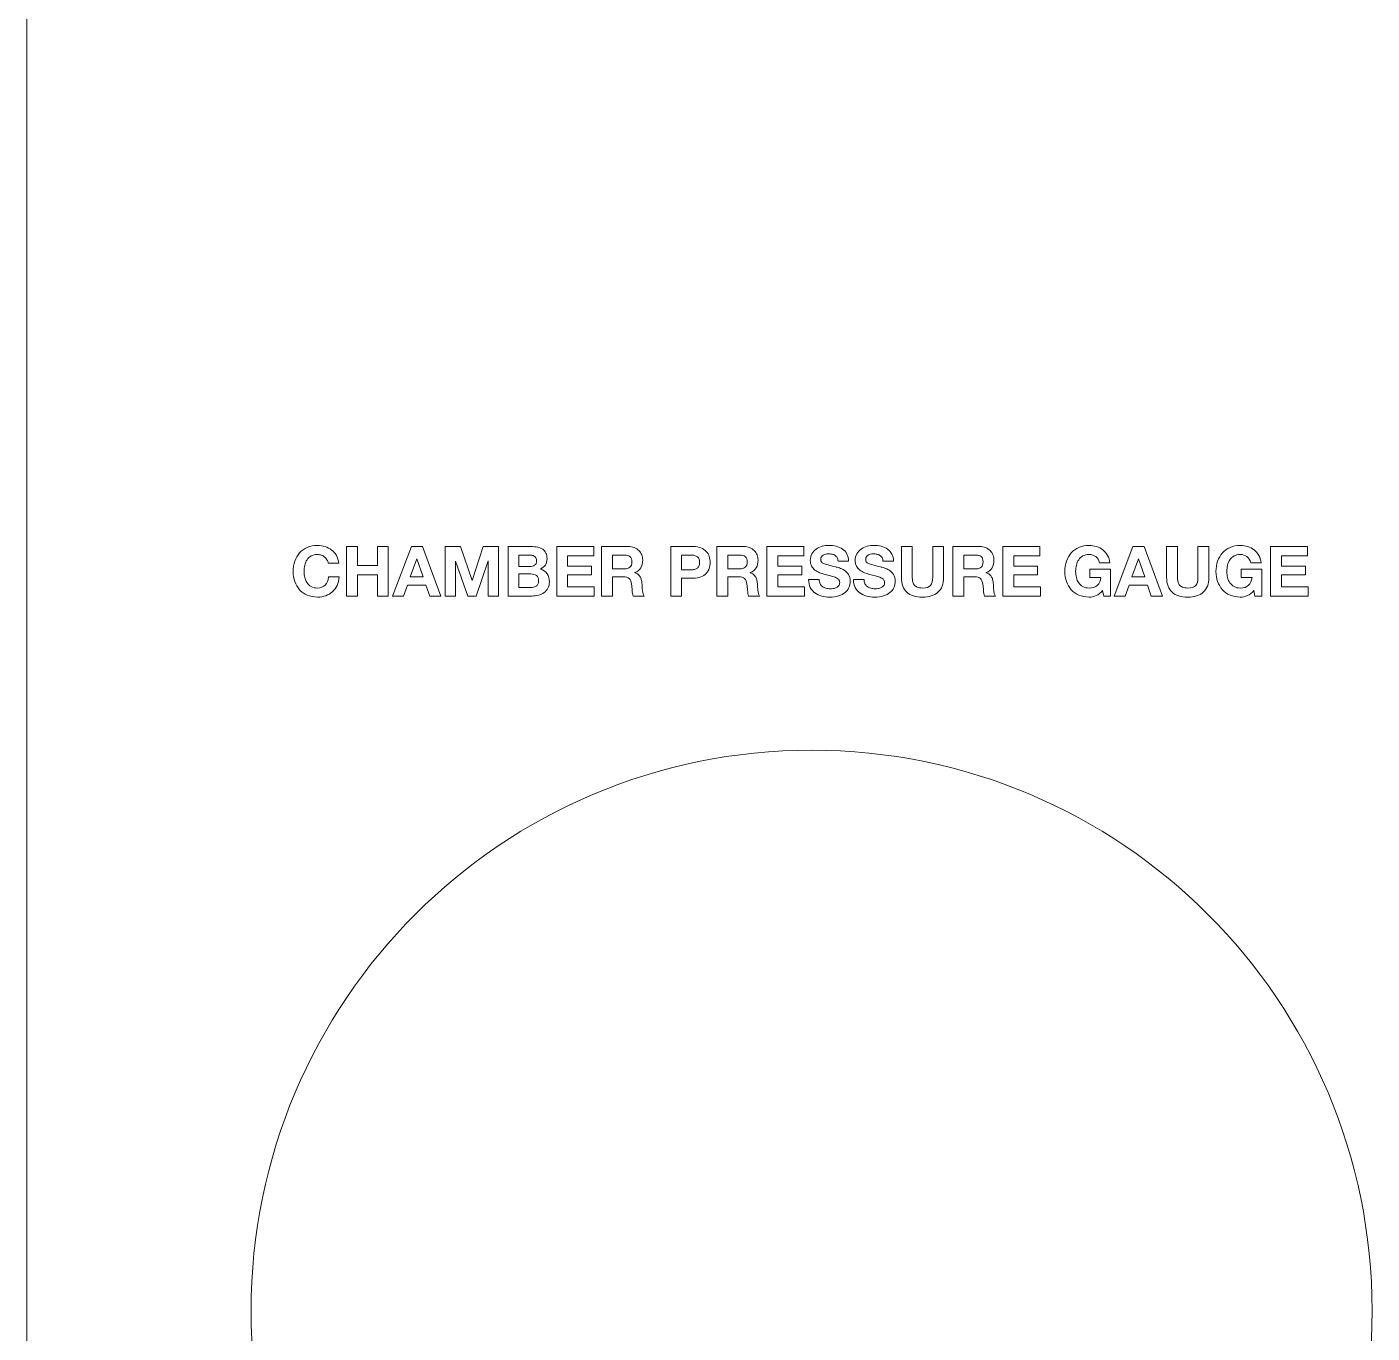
# Model space of a CAD drawing. Header units: millimetres. Extents: x -96603 to 124772, y -7961 to 11116.
# Drawn here: x 6969.9 to 7065.9, y 4903.1 to 4996.3 of the extents above; entities that cross this region are included whole.
import ezdxf

# ---------------------------------------------------------------- set-up
doc = ezdxf.new("R2010")
doc.units = ezdxf.units.MM
doc.layers.get('0').update_dxf_attribs({"lineweight": 15})
doc.layers.add('圖層 2', color=7, linetype='Continuous')

msp = doc.modelspace()

# ---------------------------------------------------------------- linework, layer by layer
msp.add_line((6969.931, 5182.649), (6969.931, 4432.649))
msp.add_circle((7025.931, 4904.649), 40)
at = {"layer": '圖層 2', "lineweight": 0}
for p, q in [((6992.743, 4959.176), (6993.519, 4959.176)), ((6992.743, 4955.649), (6992.743, 4959.176)), ((6993.519, 4959.176), (6993.519, 4957.822)), ((6994.946, 4959.176), (6995.722, 4959.176)), ((6994.946, 4957.822), (6994.946, 4959.176)), ((6995.722, 4959.176), (6995.722, 4955.649)), ((6996.033, 4955.649), (6997.366, 4959.176)), ((6997.366, 4959.176), (6998.162, 4959.176)), ((6998.162, 4959.176), (6999.48, 4955.649)), ((6999.786, 4959.176), (7000.878, 4959.176)), ((6999.786, 4955.649), (6999.786, 4959.176)), ((7000.878, 4959.176), (7001.703, 4956.751)), ((7001.712, 4956.751), (7002.493, 4959.176)), ((7002.493, 4959.176), (7003.584, 4959.176)), ((7003.584, 4959.176), (7003.584, 4955.649)), ((7007.743, 4959.176), (7010.38, 4959.176)), ((7007.743, 4955.649), (7007.743, 4959.176)), ((7008.518, 4958.524), (7008.518, 4957.768)), ((7010.38, 4958.524), (7008.518, 4958.524)), ((7010.38, 4959.176), (7010.38, 4958.524)), ((7022.742, 4959.176), (7025.379, 4959.176)), ((7022.742, 4955.649), (7022.742, 4959.176)), ((7023.517, 4958.524), (7023.517, 4957.768)), ((7025.379, 4958.524), (7023.517, 4958.524)), ((7025.379, 4959.176), (7025.379, 4958.524)), ((7039.578, 4959.176), (7042.216, 4959.176)), ((7039.578, 4955.649), (7039.578, 4959.176)), ((7040.354, 4958.524), (7040.354, 4957.768)), ((7042.216, 4958.524), (7040.354, 4958.524)), ((7042.216, 4959.176), (7042.216, 4958.524)), ((7047.53, 4955.649), (7048.864, 4959.176)), ((7048.864, 4959.176), (7049.659, 4959.176)), ((7049.659, 4959.176), (7050.977, 4955.649)), ((7058.692, 4959.176), (7061.329, 4959.176)), ((7058.692, 4955.649), (7058.692, 4959.176)), ((7061.329, 4958.524), (7059.467, 4958.524)), ((7059.467, 4958.524), (7059.467, 4957.768)), ((7061.329, 4959.176), (7061.329, 4958.524)), ((6993.519, 4957.822), (6994.946, 4957.822)), ((6997.752, 4958.306), (6997.292, 4957.012)), ((6997.761, 4958.306), (6997.752, 4958.306)), ((6998.206, 4957.012), (6997.761, 4958.306)), ((7000.512, 4958.124), (7000.512, 4955.649)), ((7000.522, 4958.124), (7000.512, 4958.124)), ((7001.386, 4955.649), (7000.522, 4958.124)), ((7002.848, 4958.148), (7001.984, 4955.649)), ((7002.858, 4958.148), (7002.848, 4958.148)), ((7002.858, 4955.649), (7002.858, 4958.148)), ((7008.518, 4957.768), (7010.227, 4957.768)), ((7010.227, 4957.768), (7010.227, 4957.165)), ((7023.517, 4957.768), (7025.226, 4957.768)), ((7025.226, 4957.768), (7025.226, 4957.165)), ((7040.354, 4957.768), (7042.063, 4957.768)), ((7042.063, 4957.768), (7042.063, 4957.165)), ((7049.249, 4958.306), (7048.789, 4957.012)), ((7049.259, 4958.306), (7049.249, 4958.306)), ((7049.703, 4957.012), (7049.259, 4958.306)), ((7059.467, 4957.768), (7061.176, 4957.768)), ((7061.176, 4957.768), (7061.176, 4957.165)), ((6993.519, 4957.17), (6993.519, 4955.649)), ((6994.946, 4957.17), (6993.519, 4957.17)), ((6994.946, 4955.649), (6994.946, 4957.17)), ((6997.292, 4957.012), (6998.206, 4957.012)), ((7001.703, 4956.751), (7001.712, 4956.751)), ((7008.518, 4957.165), (7008.518, 4956.301)), ((7010.227, 4957.165), (7008.518, 4957.165)), ((7023.517, 4957.165), (7023.517, 4956.301)), ((7025.226, 4957.165), (7023.517, 4957.165)), ((7040.354, 4957.165), (7040.354, 4956.301)), ((7042.063, 4957.165), (7040.354, 4957.165)), ((7048.789, 4957.012), (7049.703, 4957.012)), ((7061.176, 4957.165), (7059.467, 4957.165)), ((7059.467, 4957.165), (7059.467, 4956.301)), ((6993.519, 4955.649), (6992.743, 4955.649)), ((6995.722, 4955.649), (6994.946, 4955.649)), ((6996.813, 4955.649), (6996.033, 4955.649)), ((6997.09, 4956.434), (6996.813, 4955.649)), ((6998.408, 4956.434), (6997.09, 4956.434)), ((6998.675, 4955.649), (6998.408, 4956.434)), ((6999.48, 4955.649), (6998.675, 4955.649)), ((7000.512, 4955.649), (6999.786, 4955.649)), ((7001.984, 4955.649), (7001.386, 4955.649)), ((7003.584, 4955.649), (7002.858, 4955.649)), ((7010.42, 4955.649), (7007.743, 4955.649)), ((7008.518, 4956.301), (7010.42, 4956.301)), ((7010.42, 4956.301), (7010.42, 4955.649)), ((7025.419, 4955.649), (7022.742, 4955.649)), ((7023.517, 4956.301), (7025.419, 4956.301)), ((7025.419, 4956.301), (7025.419, 4955.649)), ((7042.255, 4955.649), (7039.578, 4955.649)), ((7040.354, 4956.301), (7042.255, 4956.301)), ((7042.255, 4956.301), (7042.255, 4955.649)), ((7048.31, 4955.649), (7047.53, 4955.649)), ((7048.587, 4956.434), (7048.31, 4955.649)), ((7049.906, 4956.434), (7048.587, 4956.434)), ((7050.172, 4955.649), (7049.906, 4956.434)), ((7050.977, 4955.649), (7050.172, 4955.649)), ((7061.369, 4955.649), (7058.692, 4955.649)), ((7059.467, 4956.301), (7061.369, 4956.301)), ((7061.369, 4956.301), (7061.369, 4955.649))]:
    msp.add_line(p, q, dxfattribs=at)
for points in [[(6989.049, 4958.131), (6989.128, 4958.356), (6989.242, 4958.553), (6989.39, 4958.721)], [(6989.39, 4958.721), (6989.538, 4958.889), (6989.72, 4959.021), (6989.936, 4959.116)], [(6990.22, 4958.506), (6990.098, 4958.439), (6989.999, 4958.348), (6989.923, 4958.235)], [(6991.173, 4958.43), (6991.104, 4958.486), (6991.026, 4958.529), (6990.938, 4958.561)], [(6991.346, 4958.235), (6991.3, 4958.309), (6991.242, 4958.374), (6991.173, 4958.43)], [(6991.215, 4959.176), (6991.388, 4959.12), (6991.542, 4959.038), (6991.679, 4958.931)], [(6991.679, 4958.931), (6991.816, 4958.824), (6991.928, 4958.691), (6992.018, 4958.533)], [(6992.018, 4958.533), (6992.106, 4958.375), (6992.162, 4958.194), (6992.185, 4957.99)], [(7004.266, 4959.176), (7004.266, 4959.176), (7005.925, 4959.176), (7005.925, 4959.176)], [(7004.266, 4955.649), (7004.266, 4955.649), (7004.266, 4959.176), (7004.266, 4959.176)], [(7005.041, 4958.573), (7005.041, 4958.573), (7005.041, 4957.748), (7005.041, 4957.748)], [(7005.767, 4958.573), (7005.767, 4958.573), (7005.041, 4958.573), (7005.041, 4958.573)], [(7005.967, 4958.556), (7005.903, 4958.567), (7005.836, 4958.573), (7005.767, 4958.573)], [(7005.925, 4959.176), (7006.093, 4959.176), (7006.246, 4959.161), (7006.385, 4959.131)], [(7006.138, 4958.494), (7006.088, 4958.524), (7006.032, 4958.544), (7005.967, 4958.556)], [(7006.385, 4959.131), (7006.523, 4959.101), (7006.641, 4959.053), (7006.74, 4958.985)], [(7006.74, 4958.985), (7006.839, 4958.918), (7006.916, 4958.828), (7006.97, 4958.716)], [(7010.943, 4959.176), (7010.943, 4959.176), (7012.845, 4959.176), (7012.845, 4959.176)], [(7010.943, 4955.649), (7010.943, 4955.649), (7010.943, 4959.176), (7010.943, 4959.176)], [(7011.718, 4958.573), (7011.718, 4958.573), (7011.718, 4957.58), (7011.718, 4957.58)], [(7012.568, 4958.573), (7012.568, 4958.573), (7011.718, 4958.573), (7011.718, 4958.573)], [(7012.845, 4959.176), (7013.003, 4959.176), (7013.145, 4959.15), (7013.272, 4959.099)], [(7013.272, 4959.099), (7013.398, 4959.048), (7013.507, 4958.978), (7013.598, 4958.889)], [(7013.598, 4958.889), (7013.688, 4958.8), (7013.757, 4958.697), (7013.805, 4958.58)], [(7015.882, 4959.176), (7015.882, 4959.176), (7017.472, 4959.176), (7017.472, 4959.176)], [(7015.882, 4955.649), (7015.882, 4955.649), (7015.882, 4959.176), (7015.882, 4959.176)], [(7016.657, 4958.573), (7016.657, 4958.573), (7016.657, 4957.516), (7016.657, 4957.516)], [(7017.26, 4958.573), (7017.26, 4958.573), (7016.657, 4958.573), (7016.657, 4958.573)], [(7017.517, 4958.553), (7017.434, 4958.566), (7017.349, 4958.573), (7017.26, 4958.573)], [(7017.472, 4959.176), (7017.693, 4959.176), (7017.881, 4959.143), (7018.035, 4959.079)], [(7017.734, 4958.477), (7017.671, 4958.514), (7017.599, 4958.54), (7017.517, 4958.553)], [(7017.885, 4958.316), (7017.847, 4958.385), (7017.797, 4958.439), (7017.734, 4958.477)], [(7018.035, 4959.079), (7018.19, 4959.015), (7018.316, 4958.93), (7018.413, 4958.825)], [(7018.413, 4958.825), (7018.51, 4958.719), (7018.581, 4958.599), (7018.626, 4958.464)], [(7019.176, 4959.176), (7019.176, 4959.176), (7021.078, 4959.176), (7021.078, 4959.176)], [(7019.176, 4955.649), (7019.176, 4955.649), (7019.176, 4959.176), (7019.176, 4959.176)], [(7019.952, 4958.573), (7019.952, 4958.573), (7019.952, 4957.58), (7019.952, 4957.58)], [(7020.801, 4958.573), (7020.801, 4958.573), (7019.952, 4958.573), (7019.952, 4958.573)], [(7021.201, 4958.457), (7021.112, 4958.534), (7020.979, 4958.573), (7020.801, 4958.573)], [(7021.078, 4959.176), (7021.236, 4959.176), (7021.378, 4959.15), (7021.505, 4959.099)], [(7021.505, 4959.099), (7021.632, 4959.048), (7021.74, 4958.978), (7021.831, 4958.889)], [(7021.831, 4958.889), (7021.921, 4958.8), (7021.99, 4958.697), (7022.038, 4958.58)], [(7025.955, 4958.664), (7026.032, 4958.798), (7026.133, 4958.909), (7026.258, 4958.998)], [(7026.258, 4958.998), (7026.384, 4959.087), (7026.525, 4959.152), (7026.683, 4959.195)], [(7027.602, 4958.548), (7027.539, 4958.588), (7027.468, 4958.616), (7027.387, 4958.632)], [(7027.752, 4958.385), (7027.715, 4958.454), (7027.664, 4958.509), (7027.602, 4958.548)], [(7027.688, 4959.198), (7027.858, 4959.157), (7028.008, 4959.09), (7028.14, 4958.998)], [(7028.14, 4958.998), (7028.272, 4958.905), (7028.376, 4958.788), (7028.454, 4958.645)], [(7028.454, 4958.645), (7028.531, 4958.501), (7028.57, 4958.328), (7028.57, 4958.124)], [(7029.464, 4958.998), (7029.589, 4959.087), (7029.73, 4959.152), (7029.888, 4959.195)], [(7030.807, 4958.548), (7030.745, 4958.588), (7030.673, 4958.616), (7030.592, 4958.632)], [(7030.958, 4958.385), (7030.92, 4958.454), (7030.87, 4958.509), (7030.807, 4958.548)], [(7030.894, 4959.198), (7031.063, 4959.157), (7031.214, 4959.09), (7031.345, 4958.998)], [(7031.345, 4958.998), (7031.477, 4958.905), (7031.582, 4958.788), (7031.659, 4958.645)], [(7031.659, 4958.645), (7031.736, 4958.501), (7031.775, 4958.328), (7031.775, 4958.124)], [(7032.338, 4959.176), (7032.338, 4959.176), (7033.114, 4959.176), (7033.114, 4959.176)], [(7032.338, 4956.983), (7032.338, 4956.983), (7032.338, 4959.176), (7032.338, 4959.176)], [(7033.114, 4959.176), (7033.114, 4959.176), (7033.114, 4956.983), (7033.114, 4956.983)], [(7034.571, 4959.176), (7034.571, 4959.176), (7035.346, 4959.176), (7035.346, 4959.176)], [(7034.571, 4956.983), (7034.571, 4956.983), (7034.571, 4959.176), (7034.571, 4959.176)], [(7035.346, 4959.176), (7035.346, 4959.176), (7035.346, 4956.983), (7035.346, 4956.983)], [(7036.013, 4959.176), (7036.013, 4959.176), (7037.914, 4959.176), (7037.914, 4959.176)], [(7036.013, 4955.649), (7036.013, 4955.649), (7036.013, 4959.176), (7036.013, 4959.176)], [(7036.788, 4958.573), (7036.788, 4958.573), (7036.788, 4957.58), (7036.788, 4957.58)], [(7037.638, 4958.573), (7037.638, 4958.573), (7036.788, 4958.573), (7036.788, 4958.573)], [(7038.038, 4958.457), (7037.949, 4958.534), (7037.815, 4958.573), (7037.638, 4958.573)], [(7037.914, 4959.176), (7038.072, 4959.176), (7038.215, 4959.15), (7038.341, 4959.099)], [(7038.341, 4959.099), (7038.468, 4959.048), (7038.577, 4958.978), (7038.667, 4958.889)], [(7038.667, 4958.889), (7038.758, 4958.8), (7038.827, 4958.697), (7038.875, 4958.58)], [(7044.117, 4958.131), (7044.196, 4958.356), (7044.31, 4958.553), (7044.458, 4958.721)], [(7044.458, 4958.721), (7044.606, 4958.889), (7044.788, 4959.021), (7045.004, 4959.116)], [(7045.288, 4958.506), (7045.166, 4958.439), (7045.067, 4958.348), (7044.992, 4958.235)], [(7046.478, 4958.015), (7046.432, 4958.212), (7046.343, 4958.361), (7046.211, 4958.459)], [(7046.258, 4959.178), (7046.428, 4959.124), (7046.581, 4959.044), (7046.718, 4958.939)], [(7046.718, 4958.939), (7046.854, 4958.833), (7046.967, 4958.703), (7047.056, 4958.548)], [(7047.056, 4958.548), (7047.145, 4958.393), (7047.199, 4958.216), (7047.219, 4958.015)], [(7051.269, 4959.176), (7051.269, 4959.176), (7052.044, 4959.176), (7052.044, 4959.176)], [(7051.269, 4956.983), (7051.269, 4956.983), (7051.269, 4959.176), (7051.269, 4959.176)], [(7052.044, 4959.176), (7052.044, 4959.176), (7052.044, 4956.983), (7052.044, 4956.983)], [(7053.501, 4959.176), (7053.501, 4959.176), (7054.277, 4959.176), (7054.277, 4959.176)], [(7053.501, 4956.983), (7053.501, 4956.983), (7053.501, 4959.176), (7053.501, 4959.176)], [(7054.277, 4959.176), (7054.277, 4959.176), (7054.277, 4956.983), (7054.277, 4956.983)], [(7054.909, 4958.131), (7054.988, 4958.356), (7055.101, 4958.553), (7055.25, 4958.721)], [(7055.25, 4958.721), (7055.398, 4958.889), (7055.58, 4959.021), (7055.795, 4959.116)], [(7056.079, 4958.506), (7055.957, 4958.439), (7055.859, 4958.348), (7055.783, 4958.235)], [(7057.27, 4958.015), (7057.223, 4958.212), (7057.135, 4958.361), (7057.003, 4958.459)], [(7057.05, 4959.178), (7057.219, 4959.124), (7057.372, 4959.044), (7057.509, 4958.939)], [(7057.509, 4958.939), (7057.646, 4958.833), (7057.758, 4958.703), (7057.847, 4958.548)], [(7057.847, 4958.548), (7057.936, 4958.393), (7057.991, 4958.216), (7058.01, 4958.015)], [(6989.923, 4958.235), (6989.848, 4958.121), (6989.793, 4957.992), (6989.758, 4957.847)], [(6991.435, 4957.99), (6991.422, 4958.079), (6991.392, 4958.161), (6991.346, 4958.235)], [(6992.185, 4957.99), (6992.185, 4957.99), (6991.435, 4957.99), (6991.435, 4957.99)], [(7005.041, 4957.748), (7005.041, 4957.748), (7005.827, 4957.748), (7005.827, 4957.748)], [(7005.827, 4957.748), (7005.965, 4957.748), (7006.078, 4957.781), (7006.167, 4957.847)], [(7006.93, 4957.857), (7006.85, 4957.738), (7006.73, 4957.641), (7006.572, 4957.565)], [(7011.718, 4957.58), (7011.718, 4957.58), (7012.568, 4957.58), (7012.568, 4957.58)], [(7013.746, 4957.664), (7013.659, 4957.513), (7013.516, 4957.398), (7013.319, 4957.318)], [(7016.657, 4957.516), (7016.657, 4957.516), (7017.26, 4957.516), (7017.26, 4957.516)], [(7017.26, 4957.516), (7017.349, 4957.516), (7017.434, 4957.523), (7017.517, 4957.536)], [(7018.626, 4957.627), (7018.581, 4957.491), (7018.51, 4957.369), (7018.413, 4957.264)], [(7019.952, 4957.58), (7019.952, 4957.58), (7020.801, 4957.58), (7020.801, 4957.58)], [(7020.801, 4957.58), (7020.979, 4957.58), (7021.112, 4957.62), (7021.201, 4957.699)], [(7021.979, 4957.664), (7021.892, 4957.513), (7021.749, 4957.398), (7021.552, 4957.318)], [(7026.169, 4957.496), (7026.071, 4957.572), (7025.991, 4957.667), (7025.93, 4957.78)], [(7026.505, 4957.311), (7026.38, 4957.359), (7026.268, 4957.42), (7026.169, 4957.496)], [(7026.629, 4958.089), (7026.655, 4958.046), (7026.707, 4958.007), (7026.784, 4957.97)], [(7026.784, 4957.97), (7026.862, 4957.934), (7026.969, 4957.898), (7027.105, 4957.862)], [(7027.105, 4957.862), (7027.242, 4957.825), (7027.421, 4957.779), (7027.641, 4957.723)], [(7027.641, 4957.723), (7027.707, 4957.71), (7027.798, 4957.686), (7027.915, 4957.652)], [(7027.819, 4958.124), (7027.812, 4958.229), (7027.79, 4958.316), (7027.752, 4958.385)], [(7028.57, 4958.124), (7028.57, 4958.124), (7027.819, 4958.124), (7027.819, 4958.124)], [(7027.915, 4957.652), (7028.032, 4957.617), (7028.148, 4957.562), (7028.264, 4957.486)], [(7028.264, 4957.486), (7028.379, 4957.411), (7028.478, 4957.309), (7028.562, 4957.183)], [(7029.375, 4957.496), (7029.276, 4957.572), (7029.196, 4957.667), (7029.135, 4957.78)], [(7029.711, 4957.311), (7029.585, 4957.359), (7029.474, 4957.42), (7029.375, 4957.496)], [(7029.834, 4958.089), (7029.861, 4958.046), (7029.912, 4958.007), (7029.99, 4957.97)], [(7029.99, 4957.97), (7030.067, 4957.934), (7030.174, 4957.898), (7030.311, 4957.862)], [(7030.311, 4957.862), (7030.447, 4957.825), (7030.626, 4957.779), (7030.847, 4957.723)], [(7030.847, 4957.723), (7030.913, 4957.71), (7031.004, 4957.686), (7031.121, 4957.652)], [(7031.024, 4958.124), (7031.018, 4958.229), (7030.996, 4958.316), (7030.958, 4958.385)], [(7031.775, 4958.124), (7031.775, 4958.124), (7031.024, 4958.124), (7031.024, 4958.124)], [(7031.121, 4957.652), (7031.238, 4957.617), (7031.354, 4957.562), (7031.469, 4957.486)], [(7031.469, 4957.486), (7031.584, 4957.411), (7031.684, 4957.309), (7031.768, 4957.183)], [(7036.788, 4957.58), (7036.788, 4957.58), (7037.638, 4957.58), (7037.638, 4957.58)], [(7037.638, 4957.58), (7037.815, 4957.58), (7037.949, 4957.62), (7038.038, 4957.699)], [(7038.816, 4957.664), (7038.728, 4957.513), (7038.586, 4957.398), (7038.388, 4957.318)], [(7045.792, 4957.555), (7045.792, 4957.555), (7047.273, 4957.555), (7047.273, 4957.555)], [(7045.792, 4956.978), (7045.792, 4956.978), (7045.792, 4957.555), (7045.792, 4957.555)], [(7047.219, 4958.015), (7047.219, 4958.015), (7046.478, 4958.015), (7046.478, 4958.015)], [(7047.273, 4957.555), (7047.273, 4957.555), (7047.273, 4955.649), (7047.273, 4955.649)], [(7056.583, 4957.555), (7056.583, 4957.555), (7058.065, 4957.555), (7058.065, 4957.555)], [(7056.583, 4956.978), (7056.583, 4956.978), (7056.583, 4957.555), (7056.583, 4957.555)], [(7058.01, 4958.015), (7058.01, 4958.015), (7057.27, 4958.015), (7057.27, 4958.015)], [(7058.065, 4957.555), (7058.065, 4957.555), (7058.065, 4955.649), (7058.065, 4955.649)], [(6989.39, 4956.099), (6989.242, 4956.263), (6989.128, 4956.457), (6989.049, 4956.679)], [(6989.758, 4956.965), (6989.793, 4956.825), (6989.848, 4956.699), (6989.923, 4956.588)], [(6991.464, 4957.007), (6991.464, 4957.007), (6992.215, 4957.007), (6992.215, 4957.007)], [(6992.215, 4957.007), (6992.195, 4956.787), (6992.144, 4956.588), (6992.062, 4956.41)], [(7005.041, 4957.22), (7005.041, 4957.22), (7005.041, 4956.252), (7005.041, 4956.252)], [(7005.886, 4957.22), (7005.886, 4957.22), (7005.041, 4957.22), (7005.041, 4957.22)], [(7006.291, 4957.104), (7006.189, 4957.181), (7006.054, 4957.22), (7005.886, 4957.22)], [(7006.271, 4956.348), (7006.324, 4956.383), (7006.366, 4956.429), (7006.397, 4956.489)], [(7011.718, 4957.027), (7011.718, 4957.027), (7011.718, 4955.649), (7011.718, 4955.649)], [(7012.494, 4957.027), (7012.494, 4957.027), (7011.718, 4957.027), (7011.718, 4957.027)], [(7013.126, 4956.049), (7013.116, 4956.204), (7013.101, 4956.352), (7013.082, 4956.494)], [(7013.319, 4957.318), (7013.319, 4957.318), (7013.319, 4957.309), (7013.319, 4957.309)], [(7013.319, 4957.309), (7013.414, 4957.282), (7013.493, 4957.242), (7013.556, 4957.188)], [(7013.556, 4957.188), (7013.618, 4957.133), (7013.669, 4957.069), (7013.709, 4956.995)], [(7013.832, 4956.484), (7013.836, 4956.428), (7013.839, 4956.362), (7013.842, 4956.286)], [(7016.657, 4956.913), (7016.657, 4956.913), (7016.657, 4955.649), (7016.657, 4955.649)], [(7017.472, 4956.913), (7017.472, 4956.913), (7016.657, 4956.913), (7016.657, 4956.913)], [(7018.035, 4957.01), (7017.881, 4956.946), (7017.693, 4956.913), (7017.472, 4956.913)], [(7018.413, 4957.264), (7018.316, 4957.159), (7018.19, 4957.074), (7018.035, 4957.01)], [(7019.952, 4957.027), (7019.952, 4957.027), (7019.952, 4955.649), (7019.952, 4955.649)], [(7020.727, 4957.027), (7020.727, 4957.027), (7019.952, 4957.027), (7019.952, 4957.027)], [(7021.359, 4956.049), (7021.349, 4956.204), (7021.334, 4956.352), (7021.315, 4956.494)], [(7021.552, 4957.318), (7021.552, 4957.318), (7021.552, 4957.309), (7021.552, 4957.309)], [(7021.552, 4957.309), (7021.647, 4957.282), (7021.726, 4957.242), (7021.789, 4957.188)], [(7021.789, 4957.188), (7021.851, 4957.133), (7021.902, 4957.069), (7021.942, 4956.995)], [(7022.065, 4956.484), (7022.069, 4956.428), (7022.072, 4956.362), (7022.075, 4956.286)], [(7025.839, 4956.257), (7025.756, 4956.415), (7025.717, 4956.602), (7025.72, 4956.82)], [(7025.72, 4956.82), (7025.72, 4956.82), (7026.471, 4956.82), (7026.471, 4956.82)], [(7026.471, 4956.82), (7026.471, 4956.701), (7026.492, 4956.601), (7026.535, 4956.518)], [(7026.891, 4957.19), (7026.759, 4957.223), (7026.63, 4957.263), (7026.505, 4957.311)], [(7026.535, 4956.518), (7026.578, 4956.436), (7026.635, 4956.369), (7026.705, 4956.318)], [(7027.271, 4957.091), (7027.146, 4957.121), (7027.019, 4957.154), (7026.891, 4957.19)], [(7027.607, 4956.988), (7027.508, 4957.027), (7027.396, 4957.062), (7027.271, 4957.091)], [(7027.846, 4956.839), (7027.785, 4956.899), (7027.705, 4956.948), (7027.607, 4956.988)], [(7029.044, 4956.257), (7028.962, 4956.415), (7028.922, 4956.602), (7028.925, 4956.82)], [(7028.925, 4956.82), (7028.925, 4956.82), (7029.676, 4956.82), (7029.676, 4956.82)], [(7029.676, 4956.82), (7029.676, 4956.701), (7029.697, 4956.601), (7029.74, 4956.518)], [(7030.096, 4957.19), (7029.964, 4957.223), (7029.836, 4957.263), (7029.711, 4957.311)], [(7029.74, 4956.518), (7029.783, 4956.436), (7029.84, 4956.369), (7029.911, 4956.318)], [(7030.476, 4957.091), (7030.351, 4957.121), (7030.224, 4957.154), (7030.096, 4957.19)], [(7030.812, 4956.988), (7030.713, 4957.027), (7030.601, 4957.062), (7030.476, 4957.091)], [(7031.052, 4956.839), (7030.991, 4956.899), (7030.911, 4956.948), (7030.812, 4956.988)], [(7032.731, 4955.916), (7032.469, 4956.146), (7032.338, 4956.502), (7032.338, 4956.983)], [(7033.114, 4956.983), (7033.114, 4956.887), (7033.122, 4956.793), (7033.138, 4956.701)], [(7034.413, 4956.402), (7034.518, 4956.526), (7034.571, 4956.719), (7034.571, 4956.983)], [(7035.346, 4956.983), (7035.346, 4956.505), (7035.212, 4956.15), (7034.946, 4955.918)], [(7036.788, 4957.027), (7036.788, 4957.027), (7036.788, 4955.649), (7036.788, 4955.649)], [(7037.563, 4957.027), (7037.563, 4957.027), (7036.788, 4957.027), (7036.788, 4957.027)], [(7038.196, 4956.049), (7038.186, 4956.204), (7038.171, 4956.352), (7038.151, 4956.494)], [(7038.388, 4957.318), (7038.388, 4957.318), (7038.388, 4957.309), (7038.388, 4957.309)], [(7038.388, 4957.309), (7038.484, 4957.282), (7038.563, 4957.242), (7038.625, 4957.188)], [(7038.625, 4957.188), (7038.688, 4957.133), (7038.739, 4957.069), (7038.779, 4956.995)], [(7038.779, 4956.995), (7038.818, 4956.921), (7038.847, 4956.839), (7038.865, 4956.751)], [(7038.865, 4956.751), (7038.883, 4956.662), (7038.895, 4956.573), (7038.902, 4956.484)], [(7038.902, 4956.484), (7038.905, 4956.428), (7038.909, 4956.362), (7038.912, 4956.286)], [(7044.458, 4956.099), (7044.31, 4956.263), (7044.196, 4956.457), (7044.117, 4956.679)], [(7044.826, 4956.965), (7044.861, 4956.825), (7044.916, 4956.699), (7044.992, 4956.588)], [(7044.992, 4956.588), (7045.067, 4956.476), (7045.166, 4956.386), (7045.288, 4956.318)], [(7046.572, 4956.978), (7046.572, 4956.978), (7045.792, 4956.978), (7045.792, 4956.978)], [(7046.327, 4956.412), (7046.467, 4956.542), (7046.549, 4956.731), (7046.572, 4956.978)], [(7051.661, 4955.916), (7051.4, 4956.146), (7051.269, 4956.502), (7051.269, 4956.983)], [(7052.044, 4956.983), (7052.044, 4956.887), (7052.052, 4956.793), (7052.069, 4956.701)], [(7053.343, 4956.402), (7053.448, 4956.526), (7053.501, 4956.719), (7053.501, 4956.983)], [(7054.277, 4956.983), (7054.277, 4956.505), (7054.143, 4956.15), (7053.876, 4955.918)], [(7055.25, 4956.099), (7055.101, 4956.263), (7054.988, 4956.457), (7054.909, 4956.679)], [(7055.617, 4956.965), (7055.652, 4956.825), (7055.707, 4956.699), (7055.783, 4956.588)], [(7055.783, 4956.588), (7055.859, 4956.476), (7055.957, 4956.386), (7056.079, 4956.318)], [(7057.363, 4956.978), (7057.363, 4956.978), (7056.583, 4956.978), (7056.583, 4956.978)], [(7057.119, 4956.412), (7057.259, 4956.542), (7057.34, 4956.731), (7057.363, 4956.978)], [(6989.936, 4955.711), (6989.72, 4955.805), (6989.538, 4955.934), (6989.39, 4956.099)], [(6991.736, 4955.955), (6991.601, 4955.83), (6991.443, 4955.735), (6991.262, 4955.669)], [(6992.062, 4956.41), (6991.98, 4956.232), (6991.871, 4956.08), (6991.736, 4955.955)], [(7005.975, 4955.649), (7005.975, 4955.649), (7004.266, 4955.649), (7004.266, 4955.649)], [(7005.041, 4956.252), (7005.041, 4956.252), (7005.871, 4956.252), (7005.871, 4956.252)], [(7005.871, 4956.252), (7005.947, 4956.252), (7006.019, 4956.259), (7006.088, 4956.274)], [(7006.436, 4955.708), (7006.287, 4955.669), (7006.133, 4955.649), (7005.975, 4955.649)], [(7006.088, 4956.274), (7006.157, 4956.289), (7006.218, 4956.313), (7006.271, 4956.348)], [(7006.836, 4955.891), (7006.719, 4955.809), (7006.586, 4955.748), (7006.436, 4955.708)], [(7007.116, 4956.21), (7007.046, 4956.08), (7006.953, 4955.973), (7006.836, 4955.891)], [(7011.718, 4955.649), (7011.718, 4955.649), (7010.943, 4955.649), (7010.943, 4955.649)], [(7013.205, 4955.649), (7013.162, 4955.761), (7013.136, 4955.894), (7013.126, 4956.049)], [(7013.981, 4955.649), (7013.981, 4955.649), (7013.205, 4955.649), (7013.205, 4955.649)], [(7013.899, 4955.829), (7013.917, 4955.759), (7013.944, 4955.699), (7013.981, 4955.649)], [(7016.657, 4955.649), (7016.657, 4955.649), (7015.882, 4955.649), (7015.882, 4955.649)], [(7019.952, 4955.649), (7019.952, 4955.649), (7019.176, 4955.649), (7019.176, 4955.649)], [(7021.438, 4955.649), (7021.395, 4955.761), (7021.369, 4955.894), (7021.359, 4956.049)], [(7022.214, 4955.649), (7022.214, 4955.649), (7021.438, 4955.649), (7021.438, 4955.649)], [(7022.075, 4956.286), (7022.079, 4956.211), (7022.084, 4956.133), (7022.093, 4956.054)], [(7022.093, 4956.054), (7022.101, 4955.975), (7022.114, 4955.9), (7022.132, 4955.829)], [(7022.132, 4955.829), (7022.15, 4955.759), (7022.177, 4955.699), (7022.214, 4955.649)], [(7026.172, 4955.867), (7026.032, 4955.968), (7025.921, 4956.099), (7025.839, 4956.257)], [(7026.656, 4955.642), (7026.473, 4955.689), (7026.312, 4955.764), (7026.172, 4955.867)], [(7026.705, 4956.318), (7026.776, 4956.267), (7026.859, 4956.229), (7026.955, 4956.205)], [(7028.315, 4955.889), (7028.192, 4955.788), (7028.039, 4955.71), (7027.856, 4955.654)], [(7028.594, 4956.247), (7028.532, 4956.108), (7028.439, 4955.989), (7028.315, 4955.889)], [(7029.377, 4955.867), (7029.237, 4955.968), (7029.126, 4956.099), (7029.044, 4956.257)], [(7029.861, 4955.642), (7029.679, 4955.689), (7029.517, 4955.764), (7029.377, 4955.867)], [(7029.911, 4956.318), (7029.981, 4956.267), (7030.065, 4956.229), (7030.16, 4956.205)], [(7031.521, 4955.889), (7031.397, 4955.788), (7031.244, 4955.71), (7031.062, 4955.654)], [(7031.8, 4956.247), (7031.737, 4956.108), (7031.644, 4955.989), (7031.521, 4955.889)], [(7036.788, 4955.649), (7036.788, 4955.649), (7036.013, 4955.649), (7036.013, 4955.649)], [(7038.275, 4955.649), (7038.232, 4955.761), (7038.206, 4955.894), (7038.196, 4956.049)], [(7039.05, 4955.649), (7039.05, 4955.649), (7038.275, 4955.649), (7038.275, 4955.649)], [(7038.912, 4956.286), (7038.915, 4956.211), (7038.921, 4956.133), (7038.929, 4956.054)], [(7038.929, 4956.054), (7038.937, 4955.975), (7038.95, 4955.9), (7038.969, 4955.829)], [(7038.969, 4955.829), (7038.987, 4955.759), (7039.014, 4955.699), (7039.05, 4955.649)], [(7045.004, 4955.711), (7044.788, 4955.805), (7044.606, 4955.934), (7044.458, 4956.099)], [(7046.7, 4956.049), (7046.562, 4955.871), (7046.409, 4955.747), (7046.241, 4955.676)], [(7046.779, 4955.649), (7046.779, 4955.649), (7046.7, 4956.049), (7046.7, 4956.049)], [(7047.273, 4955.649), (7047.273, 4955.649), (7046.779, 4955.649), (7046.779, 4955.649)], [(7055.795, 4955.711), (7055.58, 4955.805), (7055.398, 4955.934), (7055.25, 4956.099)], [(7057.492, 4956.049), (7057.353, 4955.871), (7057.2, 4955.747), (7057.033, 4955.676)], [(7057.571, 4955.649), (7057.571, 4955.649), (7057.492, 4956.049), (7057.492, 4956.049)], [(7058.065, 4955.649), (7058.065, 4955.649), (7057.571, 4955.649), (7057.571, 4955.649)]]:
    msp.add_open_spline(points, degree=3, dxfattribs=at)
for points, knots in [([(6989.936, 4959.116), (6990.151, 4959.212), (6990.394, 4959.259), (6990.664, 4959.259), (6990.858, 4959.259), (6991.042, 4959.232), (6991.215, 4959.176)], [25, 25, 25, 25, 26, 26, 26, 27, 27, 27, 27]), ([(6990.938, 4958.561), (6990.851, 4958.592), (6990.76, 4958.608), (6990.664, 4958.608), (6990.49, 4958.608), (6990.342, 4958.574), (6990.22, 4958.506)], [2, 2, 2, 2, 3, 3, 3, 4, 4, 4, 4]), ([(7006.167, 4957.847), (7006.256, 4957.913), (7006.301, 4958.02), (7006.301, 4958.168), (7006.301, 4958.25), (7006.286, 4958.318), (7006.256, 4958.37), (7006.226, 4958.423), (7006.187, 4958.464), (7006.138, 4958.494)], [1, 1, 1, 1, 2, 2, 2, 3, 3, 3, 4, 4, 4, 4]), ([(7006.97, 4958.716), (7007.024, 4958.604), (7007.051, 4958.466), (7007.051, 4958.301), (7007.051, 4958.124), (7007.011, 4957.975), (7006.93, 4957.857)], [3, 3, 3, 3, 4, 4, 4, 5, 5, 5, 5]), ([(7012.568, 4957.58), (7012.746, 4957.58), (7012.879, 4957.62), (7012.968, 4957.699), (7013.057, 4957.778), (7013.101, 4957.906), (7013.101, 4958.084), (7013.101, 4958.255), (7013.057, 4958.38), (7012.968, 4958.457), (7012.879, 4958.534), (7012.746, 4958.573), (7012.568, 4958.573)], [0, 0, 0, 0, 1, 1, 1, 2, 2, 2, 3, 3, 3, 4, 4, 4, 4]), ([(7013.805, 4958.58), (7013.853, 4958.463), (7013.877, 4958.338), (7013.877, 4958.202), (7013.877, 4957.995), (7013.833, 4957.816), (7013.746, 4957.664)], [3, 3, 3, 3, 4, 4, 4, 5, 5, 5, 5]), ([(7018.626, 4958.464), (7018.67, 4958.329), (7018.692, 4958.189), (7018.692, 4958.044), (7018.692, 4957.903), (7018.67, 4957.764), (7018.626, 4957.627)], [3, 3, 3, 3, 4, 4, 4, 5, 5, 5, 5]), ([(7021.201, 4957.699), (7021.29, 4957.778), (7021.334, 4957.906), (7021.334, 4958.084), (7021.334, 4958.255), (7021.29, 4958.38), (7021.201, 4958.457)], [1, 1, 1, 1, 2, 2, 2, 3, 3, 3, 3]), ([(7022.038, 4958.58), (7022.086, 4958.463), (7022.11, 4958.338), (7022.11, 4958.202), (7022.11, 4957.995), (7022.066, 4957.816), (7021.979, 4957.664)], [3, 3, 3, 3, 4, 4, 4, 5, 5, 5, 5]), ([(7025.93, 4957.78), (7025.869, 4957.894), (7025.839, 4958.031), (7025.839, 4958.193), (7025.839, 4958.374), (7025.877, 4958.531), (7025.955, 4958.664)], [14, 14, 14, 14, 15, 15, 15, 16, 16, 16, 16]), ([(7026.639, 4958.444), (7026.606, 4958.395), (7026.589, 4958.333), (7026.589, 4958.257), (7026.589, 4958.188), (7026.603, 4958.132), (7026.629, 4958.089)], [31, 31, 31, 31, 32, 32, 32, 33, 33, 33, 33]), ([(7026.935, 4958.637), (7026.872, 4958.624), (7026.816, 4958.601), (7026.765, 4958.568), (7026.714, 4958.535), (7026.672, 4958.494), (7026.639, 4958.444)], [29, 29, 29, 29, 30, 30, 30, 31, 31, 31, 31]), ([(7026.683, 4959.195), (7026.841, 4959.238), (7026.999, 4959.259), (7027.157, 4959.259), (7027.342, 4959.259), (7027.519, 4959.239), (7027.688, 4959.198)], [18, 18, 18, 18, 19, 19, 19, 20, 20, 20, 20]), ([(7027.387, 4958.632), (7027.306, 4958.649), (7027.218, 4958.657), (7027.123, 4958.657), (7027.06, 4958.657), (7026.997, 4958.65), (7026.935, 4958.637)], [27, 27, 27, 27, 28, 28, 28, 29, 29, 29, 29]), ([(7029.135, 4957.78), (7029.074, 4957.894), (7029.044, 4958.031), (7029.044, 4958.193), (7029.044, 4958.374), (7029.083, 4958.531), (7029.16, 4958.664), (7029.237, 4958.798), (7029.339, 4958.909), (7029.464, 4958.998)], [14, 14, 14, 14, 15, 15, 15, 16, 16, 16, 17, 17, 17, 17]), ([(7029.844, 4958.444), (7029.811, 4958.395), (7029.795, 4958.333), (7029.795, 4958.257), (7029.795, 4958.188), (7029.808, 4958.132), (7029.834, 4958.089)], [31, 31, 31, 31, 32, 32, 32, 33, 33, 33, 33]), ([(7030.14, 4958.637), (7030.078, 4958.624), (7030.021, 4958.601), (7029.97, 4958.568), (7029.919, 4958.535), (7029.877, 4958.494), (7029.844, 4958.444)], [29, 29, 29, 29, 30, 30, 30, 31, 31, 31, 31]), ([(7029.888, 4959.195), (7030.047, 4959.238), (7030.205, 4959.259), (7030.363, 4959.259), (7030.547, 4959.259), (7030.724, 4959.239), (7030.894, 4959.198)], [18, 18, 18, 18, 19, 19, 19, 20, 20, 20, 20]), ([(7030.592, 4958.632), (7030.511, 4958.649), (7030.423, 4958.657), (7030.328, 4958.657), (7030.266, 4958.657), (7030.203, 4958.65), (7030.14, 4958.637)], [27, 27, 27, 27, 28, 28, 28, 29, 29, 29, 29]), ([(7038.038, 4957.699), (7038.127, 4957.778), (7038.171, 4957.906), (7038.171, 4958.084), (7038.171, 4958.255), (7038.127, 4958.38), (7038.038, 4958.457)], [1, 1, 1, 1, 2, 2, 2, 3, 3, 3, 3]), ([(7038.875, 4958.58), (7038.923, 4958.463), (7038.946, 4958.338), (7038.946, 4958.202), (7038.946, 4957.995), (7038.903, 4957.816), (7038.816, 4957.664)], [3, 3, 3, 3, 4, 4, 4, 5, 5, 5, 5]), ([(7045.004, 4959.116), (7045.219, 4959.212), (7045.462, 4959.259), (7045.732, 4959.259), (7045.913, 4959.259), (7046.089, 4959.232), (7046.258, 4959.178)], [8, 8, 8, 8, 9, 9, 9, 10, 10, 10, 10]), ([(7046.211, 4958.459), (7046.08, 4958.558), (7045.92, 4958.608), (7045.732, 4958.608), (7045.558, 4958.608), (7045.41, 4958.574), (7045.288, 4958.506)], [15, 15, 15, 15, 16, 16, 16, 17, 17, 17, 17]), ([(7055.795, 4959.116), (7056.011, 4959.212), (7056.254, 4959.259), (7056.524, 4959.259), (7056.705, 4959.259), (7056.88, 4959.232), (7057.05, 4959.178)], [8, 8, 8, 8, 9, 9, 9, 10, 10, 10, 10]), ([(7057.003, 4958.459), (7056.871, 4958.558), (7056.711, 4958.608), (7056.524, 4958.608), (7056.349, 4958.608), (7056.201, 4958.574), (7056.079, 4958.506)], [15, 15, 15, 15, 16, 16, 16, 17, 17, 17, 17]), ([(6989.049, 4956.679), (6988.97, 4956.901), (6988.931, 4957.141), (6988.931, 4957.398), (6988.931, 4957.661), (6988.97, 4957.905), (6989.049, 4958.131)], [21, 21, 21, 21, 22, 22, 22, 23, 23, 23, 23]), ([(6989.758, 4957.847), (6989.723, 4957.702), (6989.706, 4957.552), (6989.706, 4957.398), (6989.706, 4957.249), (6989.723, 4957.105), (6989.758, 4956.965)], [6, 6, 6, 6, 7, 7, 7, 8, 8, 8, 8]), ([(7006.572, 4957.565), (7006.79, 4957.503), (7006.952, 4957.393), (7007.059, 4957.237), (7007.166, 4957.081), (7007.219, 4956.892), (7007.219, 4956.671), (7007.219, 4956.494), (7007.185, 4956.34), (7007.116, 4956.21)], [6, 6, 6, 6, 7, 7, 7, 8, 8, 8, 9, 9, 9, 9]), ([(7017.517, 4957.536), (7017.599, 4957.549), (7017.671, 4957.574), (7017.734, 4957.612), (7017.797, 4957.65), (7017.847, 4957.704), (7017.885, 4957.773)], [1, 1, 1, 1, 2, 2, 2, 3, 3, 3, 3]), ([(7017.885, 4957.773), (7017.922, 4957.842), (7017.942, 4957.933), (7017.942, 4958.044), (7017.942, 4958.156), (7017.922, 4958.247), (7017.885, 4958.316)], [3, 3, 3, 3, 4, 4, 4, 5, 5, 5, 5]), ([(7044.117, 4956.679), (7044.038, 4956.901), (7043.999, 4957.141), (7043.999, 4957.398), (7043.999, 4957.661), (7044.038, 4957.905), (7044.117, 4958.131)], [4, 4, 4, 4, 5, 5, 5, 6, 6, 6, 6]), ([(7044.992, 4958.235), (7044.916, 4958.121), (7044.861, 4957.992), (7044.826, 4957.847), (7044.791, 4957.702), (7044.774, 4957.552), (7044.774, 4957.398), (7044.774, 4957.249), (7044.791, 4957.105), (7044.826, 4956.965)], [18, 18, 18, 18, 19, 19, 19, 20, 20, 20, 21, 21, 21, 21]), ([(7054.909, 4956.679), (7054.83, 4956.901), (7054.79, 4957.141), (7054.79, 4957.398), (7054.79, 4957.661), (7054.83, 4957.905), (7054.909, 4958.131)], [4, 4, 4, 4, 5, 5, 5, 6, 6, 6, 6]), ([(7055.783, 4958.235), (7055.707, 4958.121), (7055.652, 4957.992), (7055.617, 4957.847), (7055.583, 4957.702), (7055.566, 4957.552), (7055.566, 4957.398), (7055.566, 4957.249), (7055.583, 4957.105), (7055.617, 4956.965)], [18, 18, 18, 18, 19, 19, 19, 20, 20, 20, 21, 21, 21, 21]), ([(6989.923, 4956.588), (6989.999, 4956.476), (6990.098, 4956.386), (6990.22, 4956.318), (6990.342, 4956.251), (6990.49, 4956.217), (6990.664, 4956.217), (6990.901, 4956.217), (6991.087, 4956.29), (6991.22, 4956.434), (6991.353, 4956.579), (6991.435, 4956.77), (6991.464, 4957.007)], [9, 9, 9, 9, 10, 10, 10, 11, 11, 11, 12, 12, 12, 13, 13, 13, 13]), ([(7006.397, 4956.489), (7006.428, 4956.548), (7006.444, 4956.624), (7006.444, 4956.716), (7006.444, 4956.897), (7006.393, 4957.026), (7006.291, 4957.104)], [3, 3, 3, 3, 4, 4, 4, 5, 5, 5, 5]), ([(7013.082, 4956.494), (7013.055, 4956.678), (7012.999, 4956.813), (7012.914, 4956.899), (7012.828, 4956.984), (7012.688, 4957.027), (7012.494, 4957.027)], [18, 18, 18, 18, 19, 19, 19, 20, 20, 20, 20]), ([(7013.709, 4956.995), (7013.748, 4956.921), (7013.777, 4956.839), (7013.795, 4956.751), (7013.813, 4956.662), (7013.826, 4956.573), (7013.832, 4956.484)], [9, 9, 9, 9, 10, 10, 10, 11, 11, 11, 11]), ([(7021.315, 4956.494), (7021.288, 4956.678), (7021.232, 4956.813), (7021.147, 4956.899), (7021.061, 4956.984), (7020.921, 4957.027), (7020.727, 4957.027)], [18, 18, 18, 18, 19, 19, 19, 20, 20, 20, 20]), ([(7021.942, 4956.995), (7021.981, 4956.921), (7022.01, 4956.839), (7022.028, 4956.751), (7022.046, 4956.662), (7022.059, 4956.573), (7022.065, 4956.484)], [9, 9, 9, 9, 10, 10, 10, 11, 11, 11, 11]), ([(7027.868, 4956.387), (7027.915, 4956.445), (7027.938, 4956.518), (7027.938, 4956.607), (7027.938, 4956.703), (7027.907, 4956.78), (7027.846, 4956.839)], [6, 6, 6, 6, 7, 7, 7, 8, 8, 8, 8]), ([(7028.562, 4957.183), (7028.646, 4957.056), (7028.688, 4956.894), (7028.688, 4956.696), (7028.688, 4956.535), (7028.657, 4956.385), (7028.594, 4956.247)], [39, 39, 39, 39, 40, 40, 40, 41, 41, 41, 41]), ([(7031.074, 4956.387), (7031.12, 4956.445), (7031.143, 4956.518), (7031.143, 4956.607), (7031.143, 4956.703), (7031.112, 4956.78), (7031.052, 4956.839)], [6, 6, 6, 6, 7, 7, 7, 8, 8, 8, 8]), ([(7031.768, 4957.183), (7031.852, 4957.056), (7031.894, 4956.894), (7031.894, 4956.696), (7031.894, 4956.535), (7031.862, 4956.385), (7031.8, 4956.247)], [39, 39, 39, 39, 40, 40, 40, 41, 41, 41, 41]), ([(7033.138, 4956.701), (7033.155, 4956.609), (7033.189, 4956.527), (7033.242, 4956.457), (7033.295, 4956.386), (7033.368, 4956.328), (7033.462, 4956.284), (7033.556, 4956.239), (7033.681, 4956.217), (7033.84, 4956.217), (7034.116, 4956.217), (7034.307, 4956.279), (7034.413, 4956.402)], [7, 7, 7, 7, 8, 8, 8, 9, 9, 9, 10, 10, 10, 11, 11, 11, 11]), ([(7038.151, 4956.494), (7038.125, 4956.678), (7038.069, 4956.813), (7037.983, 4956.899), (7037.898, 4956.984), (7037.758, 4957.027), (7037.563, 4957.027)], [18, 18, 18, 18, 19, 19, 19, 20, 20, 20, 20]), ([(7052.069, 4956.701), (7052.085, 4956.609), (7052.12, 4956.527), (7052.173, 4956.457), (7052.225, 4956.386), (7052.298, 4956.328), (7052.392, 4956.284)], [7, 7, 7, 7, 8, 8, 8, 9, 9, 9, 9]), ([(6991.262, 4955.669), (6991.081, 4955.603), (6990.882, 4955.57), (6990.664, 4955.57), (6990.394, 4955.57), (6990.151, 4955.617), (6989.936, 4955.711)], [17, 17, 17, 17, 18, 18, 18, 19, 19, 19, 19]), ([(7013.842, 4956.286), (7013.845, 4956.211), (7013.851, 4956.133), (7013.859, 4956.054), (7013.868, 4955.975), (7013.881, 4955.9), (7013.899, 4955.829)], [12, 12, 12, 12, 13, 13, 13, 14, 14, 14, 14]), ([(7027.856, 4955.654), (7027.673, 4955.598), (7027.462, 4955.57), (7027.221, 4955.57), (7027.027, 4955.57), (7026.839, 4955.594), (7026.656, 4955.642)], [43, 43, 43, 43, 44, 44, 44, 45, 45, 45, 45]), ([(7026.955, 4956.205), (7027.05, 4956.18), (7027.149, 4956.168), (7027.251, 4956.168), (7027.32, 4956.168), (7027.394, 4956.173), (7027.473, 4956.185)], [2, 2, 2, 2, 3, 3, 3, 4, 4, 4, 4]), ([(7027.473, 4956.185), (7027.552, 4956.197), (7027.627, 4956.219), (7027.696, 4956.252), (7027.765, 4956.285), (7027.822, 4956.33), (7027.868, 4956.387)], [4, 4, 4, 4, 5, 5, 5, 6, 6, 6, 6]), ([(7031.062, 4955.654), (7030.879, 4955.598), (7030.667, 4955.57), (7030.427, 4955.57), (7030.232, 4955.57), (7030.044, 4955.594), (7029.861, 4955.642)], [43, 43, 43, 43, 44, 44, 44, 45, 45, 45, 45]), ([(7030.16, 4956.205), (7030.256, 4956.18), (7030.354, 4956.168), (7030.456, 4956.168), (7030.526, 4956.168), (7030.6, 4956.173), (7030.679, 4956.185)], [2, 2, 2, 2, 3, 3, 3, 4, 4, 4, 4]), ([(7030.679, 4956.185), (7030.758, 4956.197), (7030.832, 4956.219), (7030.901, 4956.252), (7030.97, 4956.285), (7031.028, 4956.33), (7031.074, 4956.387)], [4, 4, 4, 4, 5, 5, 5, 6, 6, 6, 6]), ([(7034.946, 4955.918), (7034.679, 4955.686), (7034.31, 4955.57), (7033.84, 4955.57), (7033.362, 4955.57), (7032.992, 4955.685), (7032.731, 4955.916)], [0, 0, 0, 0, 1, 1, 1, 2, 2, 2, 2]), ([(7046.241, 4955.676), (7046.073, 4955.606), (7045.903, 4955.57), (7045.732, 4955.57), (7045.462, 4955.57), (7045.219, 4955.617), (7045.004, 4955.711)], [0, 0, 0, 0, 1, 1, 1, 2, 2, 2, 2]), ([(7045.288, 4956.318), (7045.41, 4956.251), (7045.558, 4956.217), (7045.732, 4956.217), (7045.989, 4956.217), (7046.188, 4956.282), (7046.327, 4956.412)], [23, 23, 23, 23, 24, 24, 24, 25, 25, 25, 25]), ([(7053.876, 4955.918), (7053.61, 4955.686), (7053.241, 4955.57), (7052.77, 4955.57), (7052.293, 4955.57), (7051.923, 4955.685), (7051.661, 4955.916)], [0, 0, 0, 0, 1, 1, 1, 2, 2, 2, 2]), ([(7052.392, 4956.284), (7052.486, 4956.239), (7052.612, 4956.217), (7052.77, 4956.217), (7053.047, 4956.217), (7053.238, 4956.279), (7053.343, 4956.402)], [9, 9, 9, 9, 10, 10, 10, 11, 11, 11, 11]), ([(7057.033, 4955.676), (7056.865, 4955.606), (7056.695, 4955.57), (7056.524, 4955.57), (7056.254, 4955.57), (7056.011, 4955.617), (7055.795, 4955.711)], [0, 0, 0, 0, 1, 1, 1, 2, 2, 2, 2]), ([(7056.079, 4956.318), (7056.201, 4956.251), (7056.349, 4956.217), (7056.524, 4956.217), (7056.781, 4956.217), (7056.979, 4956.282), (7057.119, 4956.412)], [23, 23, 23, 23, 24, 24, 24, 25, 25, 25, 25])]:
    msp.add_open_spline(points, degree=3, knots=knots, dxfattribs=at)

doc.saveas('drawing.dxf')
